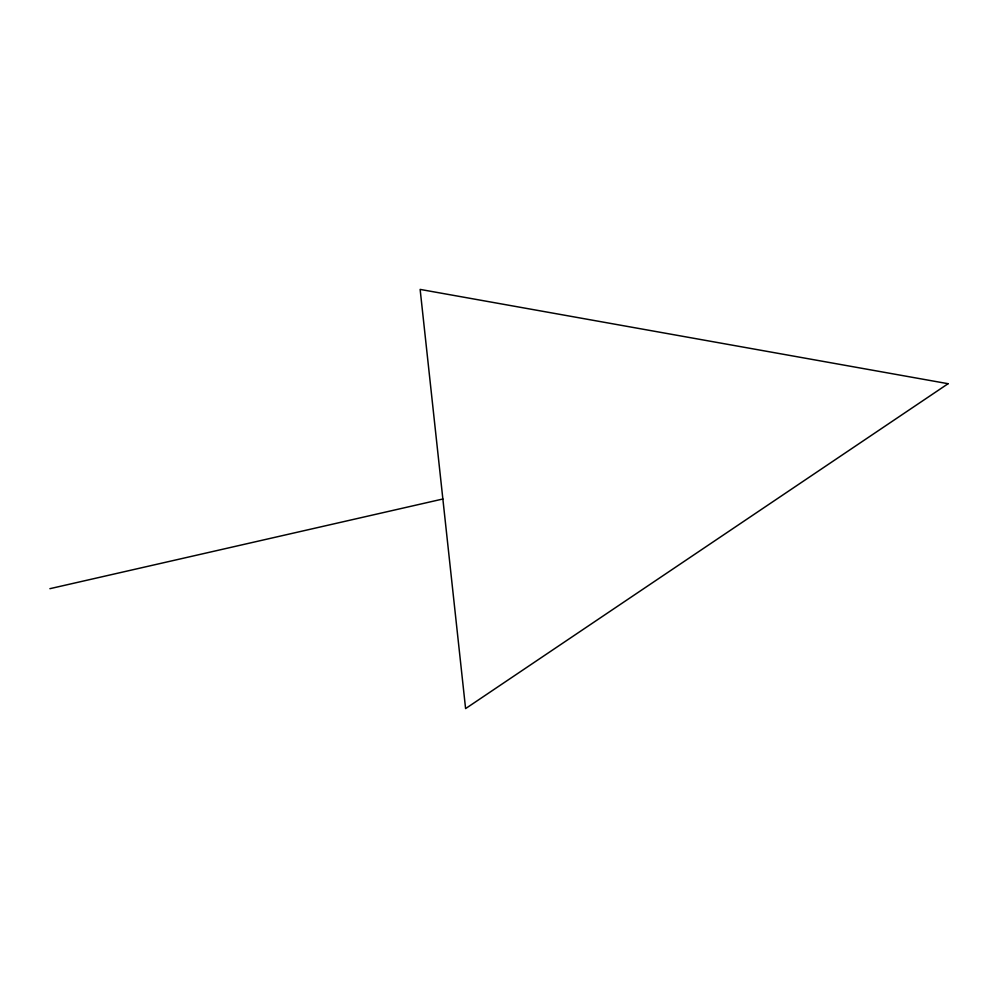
<?xml version="1.0" encoding="UTF-8"?>
<svg xmlns="http://www.w3.org/2000/svg" width="998" height="998" viewBox="0 0 998 998"><rect width="100%" height="100%" fill="white"/><g stroke="black" fill="none" stroke-linecap="round" stroke-linejoin="round"><path stroke-width="1.5" d="M49.9 588.683L442.863 499M948.1 383.706L465.592 708.592L420.133 289.408L948.1 383.706"/></g></svg>
